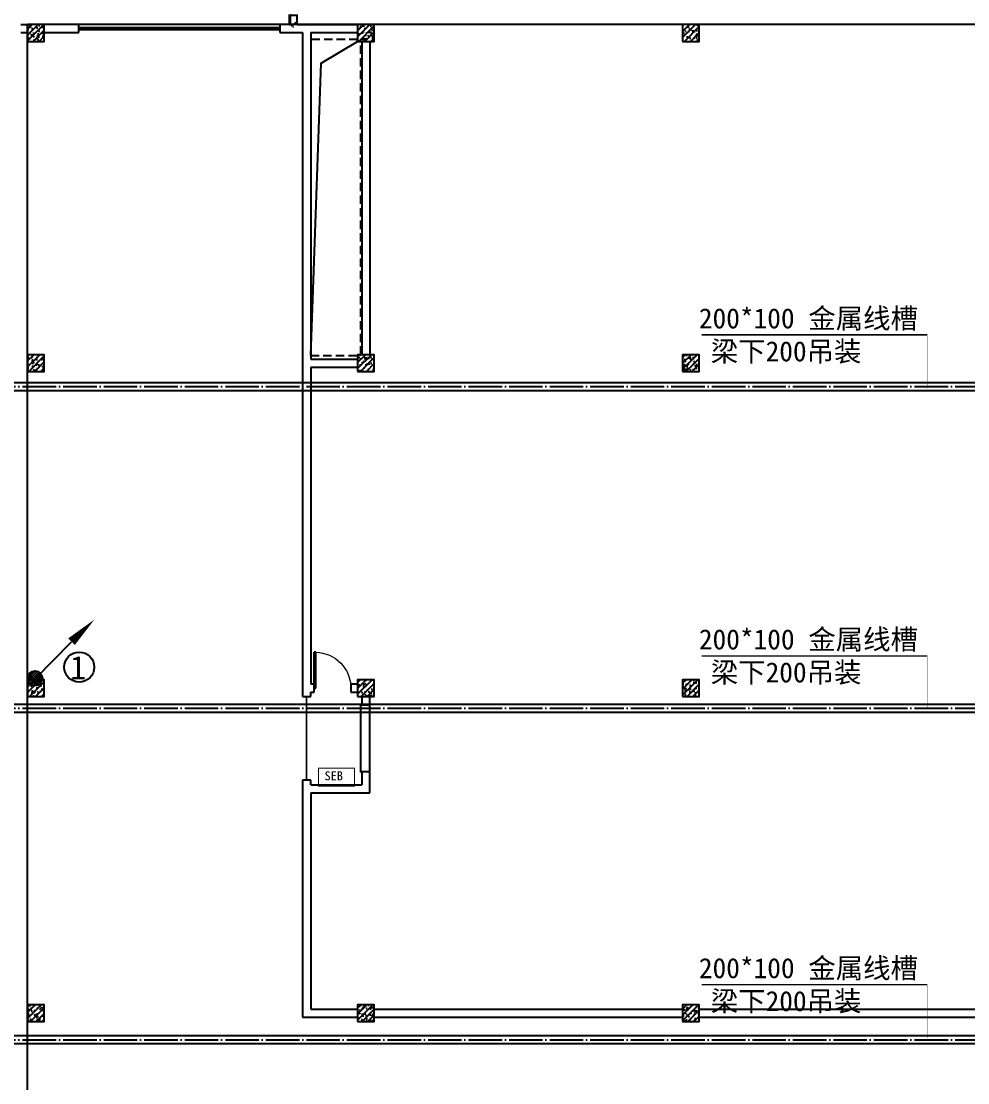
# Model space of a CAD drawing. Header units: millimetres. Extents: x -633009578 to 5705885, y -633235091 to 2571734.
# Drawn here: x 4127780 to 4156032, y 1892125 to 1923800 of the extents above; entities that cross this region are included whole.
import ezdxf

# ---------------------------------------------------------------- set-up
doc = ezdxf.new("R2010")
doc.units = ezdxf.units.MM
doc.header["$LTSCALE"] = 1000
doc.header["$MEASUREMENT"] = 0
for name, pattern in [('DASH', [0.35, 0.25, -0.1]), ('DOTE', [2.4200000000000004, 2, -0.2, 0.02, -0.2]), ('HIDDEN', [0.375, 0.25, -0.125])]:
    doc.linetypes.add(name, pattern=pattern)
doc.layers.get('0').update_dxf_attribs({"color": 9})
for name, color, linetype in [('A-ABOV(投影线)', 154, 'HIDDEN'), ('A-COLUM(柱)', 255, 'Continuous'), ('A-DOOR(门）', 4, 'Continuous'), ('A-FLOR(看线)', 8, 'Continuous'), ('A-HATH(填充)', 8, 'Continuous'), ('A-OTHER(其它)', 192, 'Continuous'), ('A-WALL(墙)', 255, 'Continuous'), ('电-弱电平面-箭头', 3, 'Continuous'), ('电-桥架', 4, 'Continuous'), ('设备-箱柜', 3, 'Continuous')]:
    doc.layers.add(name, color=color, linetype=linetype)
doc.styles.add('ELEC-DIM', font='simhei.ttf')
doc.styles.add('IDQSTYLE', font='simhei.ttf', dxfattribs={"width": 0.707, "bigfont": 'hztxt.shx'})
doc.styles.add('宋', font='simhei.ttf', dxfattribs={"width": 0.8})

# ---------------------------------------------------------------- blocks, each defined once
blk = doc.blocks.new('*X130')
at = {"color": 0, "linetype": 'Continuous'}
for p, q in [((192.587376364835, 446.7215535232801), (193.8713933576327, 448.0055705160779)), ((192.6509968705344, 446.3609099602676), (194.2320369206452, 447.9419500103785)), ((192.6864539319484, 447.2448951591055), (193.3480517218074, 447.9064929489645)), ((192.7889704286661, 446.0746194496875), (194.5183274312254, 447.8039764522467)), ((192.9823694457329, 445.8437543980423), (194.7491924828706, 447.61057743518)), ((193.2275231399996, 445.664644023597), (194.9283028573159, 447.3654237409133)), ((193.5311577474, 445.5440145622856), (195.0489323186273, 447.0617891335129)), ((193.9202347052458, 445.5088274514194), (195.0841194294935, 446.6727121756671)), ((194.6075199946775, 445.7718486721392), (194.8210982087737, 445.9854268862354))]:
    blk.add_line(p, q, dxfattribs=at)
blk = doc.blocks.new('HC001441')
at = {"color": 0, "linetype": 'Continuous'}
blk.add_line((0, -0.05776119327242668), (3.105492900474815, 3.117216328523909), dxfattribs=at)
blk.add_lwpolyline([(3.105492900474815, 3.117216328523909, 0.8, 0, 0), (5.057392361378561, 5.003787405167827, 0, 0, 0)], format="xyseb", dxfattribs=at)
blk.add_circle((0, 0), 0.625, dxfattribs=at)
at = {"color": 0, "linetype": 'Continuous', "xscale": 0.5, "yscale": 0.5, "zscale": 0.5}
blk.add_blockref('*X130', (-96.91845018383279, -223.3780232566237), dxfattribs=at)
at = {"color": 0, "style": 'IDQSTYLE', "width": 0.7}
blk.add_attdef('PSFHATT', (7.057392361378561, -0.62500001), '', height=2.5, dxfattribs=at)
blk = doc.blocks.new('G$CF6649E20')
at = {"layer": '电-弱电平面-箭头', "color": 4}
blk.add_circle((1316.889421409462, 332.4712073528208), 448.9330526033001, dxfattribs=at)
at = {"layer": '电-弱电平面-箭头', "color": 4, "xscale": 350, "yscale": 350, "zscale": 350}
blk.add_blockref('HC001441', (0, 0), dxfattribs=at)
at = {"layer": '电-弱电平面-箭头', "color": 4, "style": '宋'}
blk.add_text('1', height=700, dxfattribs=at).set_placement((1046.360447603278, -30.60809063538909))
blk = doc.blocks.new('HC001524')
at = {"color": 0, "linetype": 'Continuous', "const_width": 0.3}
blk.add_lwpolyline([(5, 2.5), (-5, 2.5), (-5, -2.5), (5, -2.5)], close=True, dxfattribs=at)
at = {"color": 0, "style": 'IDQSTYLE', "width": 0.7}
for tag, p in [('AF', (-1.5, -1.25)), ('PSFHATT', (7, -2.5))]:
    blk.add_attdef(tag, p, '', height=2.5, dxfattribs=at)
blk = doc.blocks.new('$DorLib2D$00000213')
at = {"color": 0, "linetype": 'DASH', "const_width": 0.02}
blk.add_lwpolyline([(0.5, 3.552713678800501e-15), (-0.5, 3.552713678800501e-15)], dxfattribs=at)
blk = doc.blocks.new('$DorLib2D$00000136')
at = {"color": 0, "linetype": 'DASH'}
blk.add_line((0.5074999999959537, 0.6666666666674388), (-0.507500000003974, 0.666666666667382), dxfattribs=at)
at = {"color": 0, "linetype": 'Continuous'}
blk.add_line((-0.5000000000040377, -0.4999999999982236), (0.4999999999959623, -0.4999999999981668), dxfattribs=at)
blk = doc.blocks.new('$DorLib2D$00000001')
for p, q in [((0.45, 0.9750000000000001), (0.5000000000000002, 0.9750000000000001)), ((0.45, 0), (0.45, 0.9750000000000001)), ((0.5, 0), (0.5, 0.9750000000000001)), ((0.5, 0), (0.45, 0))]:
    blk.add_line(p, q)
at = {"lineweight": 13}
blk.add_arc((0.475, 0), 0.975, 91.4692835813538, 180, dxfattribs=at)
blk = doc.blocks.new('_FZH')
h = blk.add_hatch()
h.set_pattern_fill('钢筋混凝土', color=256, scale=0.1, style=0)
h.set_pattern_definition([(45, (0, 0), (-0.1767766952966369, 0.1767766952966369), []), (50, (0, 0), (0.7172601826007535, -0.06275213498259512), [0.07500000000000001, -0.8250000000000001]), (355, (0, 0), (-0.138751333613, 0.7521921337000119), [0.06, -0.66]), (100.4514, (0.05977168000000001, -0.00522934), (0.5785093817140216, 0.6894395420609536), [0.06374019, -0.701142112]), (46.1842, (0, 0.2), (1.067241048625645, -0.1655190143290181), [0.1125, -1.2375]), (96.6356, (0.088936745, 0.186206693), (0.9346627055487033, 0.9741178709004418), [0.095610288, -1.051713]), (351.1842, (0, 0.2), (0.9346619451336272, 0.9741186009253247), [0.09000000000000001, -0.9900000000000001]), (21, (0.1, 0.15), (0.5969070521184617, -0.4026188906653388), [0.07500000000000001, -0.8250000000000001]), (326, (0.1, 0.15), (0.2433153319215824, 0.7251500450468529), [0.06, -0.66]), (71.4514, (0.149742233, 0.116448394), (0.84022262858149, 0.3225304967099524), [0.06374019, -0.701142112]), (37.50000000000001, (0, 0), (0.01215985531729062, 0.3328938538313115), [0, -0.652, 0, -0.67, 0, -0.6625000000000001]), (7.499999999999999, (0, 0), (0.2630695374421486, 0.3944117118823603), [0, -0.382, 0, -0.637, 0, -0.2525]), (-32.5, (-0.223, 0), (0.533822436172409, -0.02255487173437976), [0, -0.25, 0, -0.78, 0, -1.035]), (-42.5, (-0.323, 0), (0.5831861693423862, 0.1001049823323177), [0, -0.325, 0, -0.518, 0, -0.735])])
h.paths.add_polyline_path([(-0.5, -0.5), (0.5, -0.5), (0.5, 0.5), (-0.5, 0.5)])
blk.add_lwpolyline([(-0.5, -0.5), (0.5, -0.5), (0.5, 0.5), (-0.5, 0.5)], close=True)

msp = doc.modelspace()

# ---------------------------------------------------------------- hatches: boundary and pattern name
at = {"layer": 'A-HATH(填充)'}
h = msp.add_hatch(dxfattribs=at)
h.set_pattern_fill('空心砖', color=256, scale=100, style=0)
h.set_pattern_definition([(0, (1628470.737756166, 677977.5160347573), (0, 350), []), (37.875, (1628870.737756166, 677977.5160347573), (-169.61527734408, 218.0766567528281), []), (90, (1628870.737756166, 677977.5160347573), (-450, 2.755455298081545e-14), [])])
h.paths.add_polyline_path([(4136019.25659188, 1923699.596922887), (4136019.256591881, 1923999.596922615), (4135779.256591874, 1923999.596922615), (4135779.256591881, 1923699.596922262), (4135899.256591879, 1923619.59692247)])

# ---------------------------------------------------------------- linework, layer by layer
at = {"layer": 'A-ABOV(投影线)'}
msp.add_lwpolyline([(4136419.256591873, 1923299.596922424), (4136419.256591874, 1913824.596922421), (4137819.256591875, 1913824.596922421), (4137819.256591875, 1913849.596871901), (4137919.256591874, 1913849.596972948), (4137919.256591873, 1919824.596922421), (4137919.256591874, 1923199.596889973), (4137819.256591875, 1923199.59699102), (4137819.256591875, 1923249.596922424), (4136419.256591873, 1923249.596922424)], dxfattribs=at)
at = {"layer": 'A-FLOR(看线)'}
for points in [[(4194269.256591875, 1923699.596922424), (4127969.256591875, 1923699.596923012)], [(4127969.256591875, 1856499.596923012), (4127969.256591875, 1923699.596923012)]]:
    msp.add_lwpolyline(points, dxfattribs=at)
at = {"layer": 'A-OTHER(其它)'}
msp.add_lwpolyline([(4136419.256591874, 1913824.596922421), (4136731.408565332, 1922548.282504387), (4137819.256591875, 1923199.596922424)], dxfattribs=at)
at = {"layer": 'A-WALL(墙)'}
for p, q in [((4135779.256591874, 1923999.596922615), (4135779.256591881, 1923699.596922262)), ((4136019.25659188, 1923699.596922887), (4136019.256591881, 1923999.596922615)), ((4127769.256592103, 1923699.596922034), (4127969.256592103, 1923699.596922499)), ((4129499.256591615, 1923699.596922263), (4128469.256592103, 1923699.596922384)), ((4129499.256591615, 1923459.596922262), (4129499.256591615, 1923699.596922263)), ((4135779.256591881, 1923699.596922262), (4135499.256591107, 1923699.596922263)), ((4135499.256591107, 1923699.596922263), (4135499.256591107, 1923459.596922262)), ((4136019.25659188, 1923699.596922887), (4136299.256591883, 1923699.596922262)), ((4136299.256591883, 1923699.596922262), (4137819.256591875, 1923699.596922262)), ((4127769.256592103, 1923459.596922034), (4127969.256592103, 1923459.596922378)), ((4128469.256592103, 1923459.596922132), (4129499.256591615, 1923459.596922262)), ((4135499.256591107, 1923459.596922262), (4135899.256591877, 1923459.596922262)), ((4135899.256591877, 1923459.596922262), (4136179.256591897, 1923459.59692167)), ((4136179.256591897, 1923459.59692167), (4136179.256591883, 1913599.596922424)), ((4136419.256591852, 1923459.596922403), (4136419.256591852, 1913719.596922412)), ((4136419.256591852, 1923459.596922403), (4137819.256591875, 1923459.596922262)), ((4137949.256591877, 1923199.596922453), (4137949.256591897, 1913849.596922453)), ((4138189.256591831, 1923199.596922453), (4138189.25659188, 1913849.596922453)), ((4136179.256591883, 1913599.596922424), (4136179.256591883, 1903899.596922424)), ((4136419.256591852, 1913719.596922412), (4137819.256591875, 1913719.596922424)), ((4136419.256591892, 1913479.596922411), (4136419.256591892, 1904019.596922466)), ((4136419.256591892, 1913479.596922411), (4137819.256591875, 1913479.596922424)), ((4136519.256591615, 1904019.596922634), (4136419.256591892, 1904019.596922466)), ((4136519.256591615, 1903779.596922481), (4136519.256591615, 1904019.596922634)), ((4137819.256591127, 1904019.596922514), (4137619.256592124, 1904019.596922634)), ((4137619.256592124, 1904019.596922634), (4137619.256592124, 1903779.596922481)), ((4136179.256591883, 1903899.596922424), (4136179.25659194, 1903649.596922107)), ((4136419.256591863, 1903649.596922107), (4136419.25659194, 1903779.596922465)), ((4136419.25659194, 1903779.596922465), (4136519.256591615, 1903779.596922481)), ((4137619.256592124, 1903779.596922481), (4137819.256591126, 1903779.596922647)), ((4136179.25659194, 1903649.596922107), (4136419.256591863, 1903649.596922107)), ((4137949.25659238, 1903649.596921476), (4137949.256591645, 1903399.596922107)), ((4137949.256591645, 1903399.596922107), (4138189.256591976, 1903399.596922107)), ((4138189.256591976, 1903399.596922107), (4138189.25659251, 1903649.596921476)), ((4136419.256591863, 1901149.596922107), (4136179.25659194, 1901149.596922107)), ((4136179.25659194, 1901149.596922107), (4136179.256591883, 1900899.596922424)), ((4136419.25659194, 1901019.596922453), (4136419.256591863, 1901149.596922107)), ((4138189.256591976, 1901399.596922107), (4137949.256591645, 1901399.596922107)), ((4137949.256591645, 1901399.596922107), (4137949.256591782, 1901019.596922453)), ((4138189.256592015, 1900779.596922452), (4138189.256591976, 1901399.596922107)), ((4136179.256591883, 1900899.596922424), (4136179.25659187, 1894079.596922424)), ((4136419.25659194, 1901019.596922453), (4137949.256591782, 1901019.596922453)), ((4136419.25659187, 1900779.596922452), (4136419.25659187, 1894319.596922425)), ((4136419.25659187, 1900779.596922452), (4138189.256592015, 1900779.596922452)), ((4136419.25659187, 1894319.596922425), (4137819.256592103, 1894319.596922438)), ((4138319.256592103, 1894319.596922422), (4147519.256592103, 1894319.596922448)), ((4148019.256592103, 1894319.596922421), (4156719.256592103, 1894319.596922419)), ((4136179.25659187, 1894079.596922424), (4137819.256592103, 1894079.596922406)), ((4138319.256592103, 1894079.596922422), (4147519.256592103, 1894079.596922442)), ((4148019.256592103, 1894079.596922421), (4156719.256592103, 1894079.596922413))]:
    msp.add_line(p, q, dxfattribs=at)
at = {"layer": '电-桥架', "color": 5, "linetype": 'DOTE', "ltscale": 0.5}
for p, q in [((4099992.836891539, 1912896.144201459), (4166563.324100447, 1912896.144201459)), ((4099992.836908964, 1903297.694956744), (4166563.324118068, 1903297.694956744)), ((4099992.836926912, 1893410.256234681), (4166563.324136218, 1893410.256234681))]:
    msp.add_line(p, q, dxfattribs=at)
at = {"layer": '电-桥架', "ltscale": 0.5}
for points in [[(4166563.324100448, 1912771.144201459), (4099992.83689154, 1912771.144201459), (4099992.836891539, 1913021.144201459), (4166563.324100447, 1913021.144201459)], [(4166563.324118068, 1903172.694956744), (4099992.836908964, 1903172.694956744), (4099992.836908964, 1903422.694956744), (4166563.324118068, 1903422.694956744)], [(4166563.324136219, 1893285.256234681), (4099992.836926913, 1893285.256234681), (4099992.836926912, 1893535.256234681), (4166563.324136218, 1893535.256234681)]]:
    msp.add_lwpolyline(points, close=True, dxfattribs=at)
at = {"layer": '设备-箱柜', "color": 6}
for points in [[(4154819.297405082, 1912849.824613007, 15, 15, 0), (4154819.297405082, 1914440.11151181, 15, 15, 0), (4154819.297405082, 1914440.11151181, 45, 45, 0), (4148094.367714658, 1914440.11151181, 45, 45, 0)], [(4154819.297405082, 1903270.280998388, 15, 15, 0), (4154819.297405082, 1904860.56789719, 15, 15, 0), (4154819.297405082, 1904860.56789719, 45, 45, 0), (4148094.367714658, 1904860.56789719, 45, 45, 0)], [(4154819.297405082, 1893460.598197835, 15, 15, 0), (4154819.297405082, 1895050.885096638, 15, 15, 0), (4154819.297405082, 1895050.885096638, 45, 45, 0), (4148094.367714658, 1895050.885096638, 45, 45, 0)]]:
    msp.add_lwpolyline(points, format="xyseb", dxfattribs=at)

# ---------------------------------------------------------------- block references
msp.add_blockref('G$CF6649E20', (4128194.02574601, 1904194.492366194))
at = {"layer": 'A-COLUM(柱)', "xscale": 500, "yscale": 500, "zscale": 500}
for p in [(4128219.256591875, 1923449.596922424), (4138069.256591875, 1923449.596922424), (4147769.256591875, 1923449.596922424), (4128219.256591875, 1913599.596922424), (4138069.256591875, 1913599.596922424), (4147769.256591875, 1913599.596922424), (4128219.256591875, 1903899.596922424), (4138069.256591875, 1903899.596922424), (4147769.256591875, 1903899.596922424), (4128219.256591875, 1894199.596922424), (4138069.256591875, 1894199.596922424), (4147769.256591875, 1894199.596922424)]:
    msp.add_blockref('_FZH', p, dxfattribs=at)
at = {"layer": 'A-DOOR(门）', "extrusion": (0, 0, -1)}
for name, p, xscale, yscale, zscale in [('$DorLib2D$00000213', (-4132499.256591533, 1923579.596922262), 6000, 6000, 6000), ('$DorLib2D$00000001', (-4137069.256591938, 1903899.596922424), 1100, 1100, 1100)]:
    msp.add_blockref(name, p, dxfattribs=dict(at, xscale=xscale, yscale=yscale, zscale=zscale))
for name, p, xscale, yscale, zscale, rotation in [('$DorLib2D$00000213', (-4136299.256591883, 1902399.596922178), 2500, 2500, 2500, 90.00000000000001), ('$DorLib2D$00000136', (-4138069.256591875, 1902399.596922186), -2000, 240, 2000, 270)]:
    msp.add_blockref(name, p, dxfattribs=dict(at, xscale=xscale, yscale=yscale, zscale=zscale, rotation=rotation))
at = {"layer": '设备-箱柜'}
ref = msp.add_blockref('HC001524', (4137190.483835334, 1901246.316801791), dxfattribs=dict(at, xscale=-107.52, yscale=107.52, zscale=107.52, rotation=179.9999999999999))
ref.add_attrib('AF', 'SEB', (4136833.671687288, 1901148.803743218), dxfattribs={"layer": '0', "color": 0, "height": 268.8, "style": 'ELEC-DIM'})

# ---------------------------------------------------------------- texts
at = {"layer": '设备-箱柜', "color": 6, "style": 'ELEC-DIM'}
for s, p in [('200*100 金属线槽', (4148006.465461286, 1914634.815416698)), ('梁下200吊装', (4148361.080188955, 1913650.487230078)), ('200*100 金属线槽', (4148006.465461286, 1905055.271802078)), ('梁下200吊装', (4148361.080188955, 1904070.943615458)), ('200*100 金属线槽', (4148006.465461286, 1895245.589001525)), ('梁下200吊装', (4148361.080188955, 1894261.260814905))]:
    msp.add_text(s, height=600, dxfattribs=at).set_placement(p)

doc.saveas('drawing.dxf')
